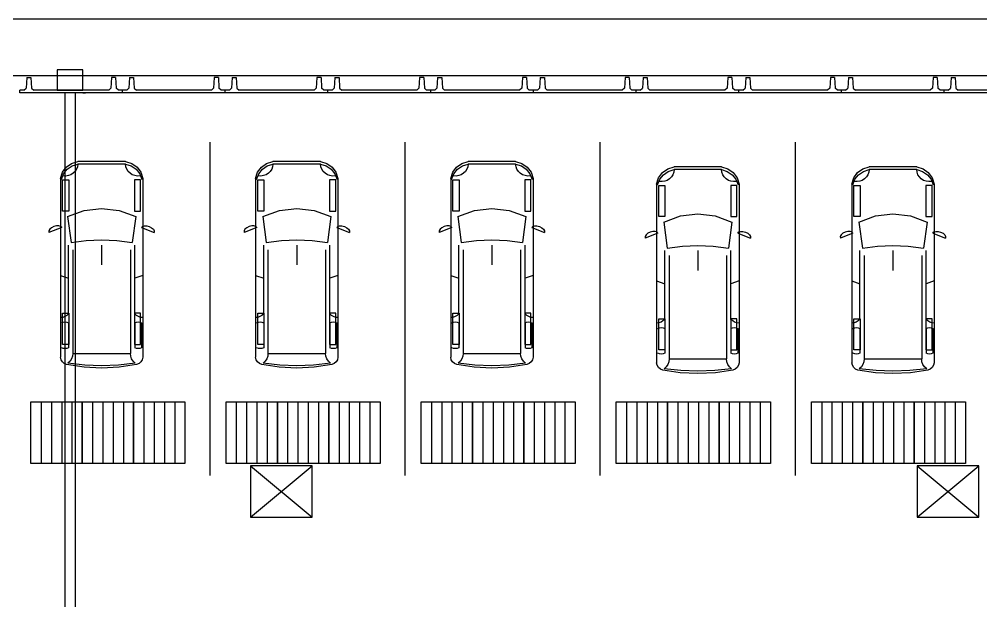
# Model space of a CAD drawing. Header units: metres. Extents: x 2 to 323, y -2 to 254.
# Drawn here: x 184.31 to 203.03, y 27.41 to 38.74 of the extents above; entities that cross this region are included whole.
import ezdxf

# ---------------------------------------------------------------- set-up
doc = ezdxf.new("R2010")
doc.units = ezdxf.units.M
doc.layers.add('REFERENCIA', color=7, linetype='Continuous')

msp = doc.modelspace()

# ---------------------------------------------------------------- linework, layer by layer
at = {"layer": 'REFERENCIA'}
for p, q in [((217.373, 38.745), (151.692, 38.745)), ((218.39, 37.642), (150.307, 37.642)), ((184.456, 37.611), (184.443, 37.401)), ((184.456, 37.611), (184.443, 37.401)), ((184.456, 37.611), (184.536, 37.611)), ((184.456, 37.611), (184.536, 37.611)), ((184.536, 37.611), (184.548, 37.401)), ((184.536, 37.611), (184.548, 37.401)), ((186.106, 37.611), (186.093, 37.401)), ((186.106, 37.611), (186.093, 37.401)), ((186.186, 37.611), (186.106, 37.611)), ((186.186, 37.611), (186.106, 37.611)), ((186.186, 37.611), (186.198, 37.401)), ((186.186, 37.611), (186.198, 37.401)), ((186.456, 37.611), (186.443, 37.401)), ((186.456, 37.611), (186.443, 37.401)), ((186.456, 37.611), (186.443, 37.401)), ((186.456, 37.611), (186.443, 37.401)), ((186.456, 37.611), (186.536, 37.611)), ((186.456, 37.611), (186.536, 37.611)), ((186.456, 37.611), (186.536, 37.611)), ((186.456, 37.611), (186.536, 37.611)), ((186.536, 37.611), (186.548, 37.401)), ((186.536, 37.611), (186.548, 37.401)), ((186.536, 37.611), (186.548, 37.401)), ((186.536, 37.611), (186.548, 37.401)), ((188.106, 37.611), (188.093, 37.401)), ((188.106, 37.611), (188.093, 37.401)), ((188.106, 37.611), (188.093, 37.401)), ((188.106, 37.611), (188.093, 37.401)), ((188.186, 37.611), (188.106, 37.611)), ((188.186, 37.611), (188.106, 37.611)), ((188.186, 37.611), (188.106, 37.611)), ((188.186, 37.611), (188.106, 37.611)), ((188.186, 37.611), (188.198, 37.401)), ((188.186, 37.611), (188.198, 37.401)), ((188.186, 37.611), (188.198, 37.401)), ((188.186, 37.611), (188.198, 37.401)), ((188.456, 37.611), (188.443, 37.401)), ((188.456, 37.611), (188.443, 37.401)), ((188.456, 37.611), (188.443, 37.401)), ((188.456, 37.611), (188.443, 37.401)), ((188.456, 37.611), (188.536, 37.611)), ((188.456, 37.611), (188.536, 37.611)), ((188.456, 37.611), (188.536, 37.611)), ((188.456, 37.611), (188.536, 37.611)), ((188.536, 37.611), (188.548, 37.401)), ((188.536, 37.611), (188.548, 37.401)), ((188.536, 37.611), (188.548, 37.401)), ((188.536, 37.611), (188.548, 37.401)), ((190.106, 37.611), (190.093, 37.401)), ((190.106, 37.611), (190.093, 37.401)), ((190.106, 37.611), (190.093, 37.401)), ((190.106, 37.611), (190.093, 37.401)), ((190.186, 37.611), (190.106, 37.611)), ((190.186, 37.611), (190.106, 37.611)), ((190.186, 37.611), (190.106, 37.611)), ((190.186, 37.611), (190.106, 37.611)), ((190.186, 37.611), (190.198, 37.401)), ((190.186, 37.611), (190.198, 37.401)), ((190.186, 37.611), (190.198, 37.401)), ((190.186, 37.611), (190.198, 37.401)), ((190.456, 37.611), (190.443, 37.401)), ((190.456, 37.611), (190.443, 37.401)), ((190.456, 37.611), (190.443, 37.401)), ((190.456, 37.611), (190.443, 37.401)), ((190.456, 37.611), (190.536, 37.611)), ((190.456, 37.611), (190.536, 37.611)), ((190.456, 37.611), (190.536, 37.611)), ((190.456, 37.611), (190.536, 37.611)), ((190.536, 37.611), (190.548, 37.401)), ((190.536, 37.611), (190.548, 37.401)), ((190.536, 37.611), (190.548, 37.401)), ((190.536, 37.611), (190.548, 37.401)), ((192.106, 37.611), (192.093, 37.401)), ((192.106, 37.611), (192.093, 37.401)), ((192.106, 37.611), (192.093, 37.401)), ((192.106, 37.611), (192.093, 37.401)), ((192.186, 37.611), (192.106, 37.611)), ((192.186, 37.611), (192.106, 37.611)), ((192.186, 37.611), (192.106, 37.611)), ((192.186, 37.611), (192.106, 37.611)), ((192.186, 37.611), (192.198, 37.401)), ((192.186, 37.611), (192.198, 37.401)), ((192.186, 37.611), (192.198, 37.401)), ((192.186, 37.611), (192.198, 37.401)), ((192.456, 37.611), (192.443, 37.401)), ((192.456, 37.611), (192.443, 37.401)), ((192.456, 37.611), (192.443, 37.401)), ((192.456, 37.611), (192.443, 37.401)), ((192.456, 37.611), (192.536, 37.611)), ((192.456, 37.611), (192.536, 37.611)), ((192.456, 37.611), (192.536, 37.611)), ((192.456, 37.611), (192.536, 37.611)), ((192.536, 37.611), (192.548, 37.401)), ((192.536, 37.611), (192.548, 37.401)), ((192.536, 37.611), (192.548, 37.401)), ((192.536, 37.611), (192.548, 37.401)), ((194.106, 37.611), (194.093, 37.401)), ((194.106, 37.611), (194.093, 37.401)), ((194.106, 37.611), (194.093, 37.401)), ((194.106, 37.611), (194.093, 37.401)), ((194.186, 37.611), (194.106, 37.611)), ((194.186, 37.611), (194.106, 37.611)), ((194.186, 37.611), (194.106, 37.611)), ((194.186, 37.611), (194.106, 37.611)), ((194.186, 37.611), (194.198, 37.401)), ((194.186, 37.611), (194.198, 37.401)), ((194.186, 37.611), (194.198, 37.401)), ((194.186, 37.611), (194.198, 37.401)), ((194.456, 37.611), (194.443, 37.401)), ((194.456, 37.611), (194.443, 37.401)), ((194.456, 37.611), (194.443, 37.401)), ((194.456, 37.611), (194.443, 37.401)), ((194.456, 37.611), (194.536, 37.611)), ((194.456, 37.611), (194.536, 37.611)), ((194.456, 37.611), (194.536, 37.611)), ((194.456, 37.611), (194.536, 37.611)), ((194.536, 37.611), (194.548, 37.401)), ((194.536, 37.611), (194.548, 37.401)), ((194.536, 37.611), (194.548, 37.401)), ((194.536, 37.611), (194.548, 37.401)), ((196.106, 37.611), (196.093, 37.401)), ((196.106, 37.611), (196.093, 37.401)), ((196.106, 37.611), (196.093, 37.401)), ((196.106, 37.611), (196.093, 37.401)), ((196.186, 37.611), (196.106, 37.611)), ((196.186, 37.611), (196.106, 37.611)), ((196.186, 37.611), (196.106, 37.611)), ((196.186, 37.611), (196.106, 37.611)), ((196.186, 37.611), (196.198, 37.401)), ((196.186, 37.611), (196.198, 37.401)), ((196.186, 37.611), (196.198, 37.401)), ((196.186, 37.611), (196.198, 37.401)), ((196.456, 37.611), (196.443, 37.401)), ((196.456, 37.611), (196.443, 37.401)), ((196.456, 37.611), (196.536, 37.611)), ((196.456, 37.611), (196.536, 37.611)), ((196.536, 37.611), (196.548, 37.401)), ((196.536, 37.611), (196.548, 37.401)), ((198.106, 37.611), (198.093, 37.401)), ((198.106, 37.611), (198.093, 37.401)), ((198.186, 37.611), (198.106, 37.611)), ((198.186, 37.611), (198.106, 37.611)), ((198.186, 37.611), (198.198, 37.401)), ((198.186, 37.611), (198.198, 37.401)), ((198.456, 37.611), (198.443, 37.401)), ((198.456, 37.611), (198.443, 37.401)), ((198.456, 37.611), (198.536, 37.611)), ((198.456, 37.611), (198.536, 37.611)), ((198.536, 37.611), (198.548, 37.401)), ((198.536, 37.611), (198.548, 37.401)), ((200.106, 37.611), (200.093, 37.401)), ((200.106, 37.611), (200.093, 37.401)), ((200.186, 37.611), (200.106, 37.611)), ((200.186, 37.611), (200.106, 37.611)), ((200.186, 37.611), (200.198, 37.401)), ((200.186, 37.611), (200.198, 37.401)), ((200.456, 37.611), (200.443, 37.401)), ((200.456, 37.611), (200.443, 37.401)), ((200.456, 37.611), (200.536, 37.611)), ((200.456, 37.611), (200.536, 37.611)), ((200.536, 37.611), (200.548, 37.401)), ((200.536, 37.611), (200.548, 37.401)), ((202.106, 37.611), (202.093, 37.401)), ((202.106, 37.611), (202.093, 37.401)), ((202.186, 37.611), (202.106, 37.611)), ((202.186, 37.611), (202.106, 37.611)), ((202.186, 37.611), (202.198, 37.401)), ((202.186, 37.611), (202.198, 37.401)), ((202.456, 37.611), (202.443, 37.401)), ((202.456, 37.611), (202.443, 37.401)), ((202.456, 37.611), (202.536, 37.611)), ((202.456, 37.611), (202.536, 37.611)), ((202.536, 37.611), (202.548, 37.401)), ((202.536, 37.611), (202.548, 37.401)), ((184.321, 37.311), (184.321, 37.361)), ((184.401, 37.361), (184.321, 37.361)), ((184.321, 37.311), (184.321, 37.361)), ((184.401, 37.361), (184.321, 37.361)), ((186.321, 37.311), (184.321, 37.311)), ((186.321, 37.311), (184.321, 37.311)), ((184.401, 37.361), (184.443, 37.401)), ((184.401, 37.361), (184.443, 37.401)), ((184.548, 37.401), (184.591, 37.361)), ((184.548, 37.401), (184.591, 37.361)), ((186.051, 37.361), (184.591, 37.361)), ((186.051, 37.361), (184.591, 37.361)), ((186.321, 37.311), (185.021, 37.311)), ((186.321, 37.311), (185.021, 37.311)), ((186.321, 37.311), (185.021, 37.311)), ((186.321, 37.311), (185.021, 37.311)), ((185.196, 37.311), (185.196, 13.198)), ((185.196, 37.311), (185.196, 13.198)), ((185.396, 37.311), (185.396, 13.198)), ((185.546, 37.311), (185.596, 37.311)), ((185.546, 37.311), (185.596, 37.311)), ((185.546, 37.311), (185.596, 37.311)), ((185.546, 37.311), (185.596, 37.311)), ((185.546, 37.311), (185.596, 37.311)), ((185.546, 37.311), (185.596, 37.311)), ((185.546, 37.311), (185.596, 37.311)), ((185.546, 37.311), (185.596, 37.311)), ((186.093, 37.401), (186.051, 37.361)), ((186.093, 37.401), (186.051, 37.361)), ((186.241, 37.361), (186.198, 37.401)), ((186.241, 37.361), (186.198, 37.401)), ((186.321, 37.361), (186.241, 37.361)), ((186.321, 37.361), (186.241, 37.361)), ((186.321, 37.311), (186.321, 37.361)), ((186.321, 37.311), (186.321, 37.361)), ((186.401, 37.361), (186.321, 37.361)), ((186.321, 37.311), (186.321, 37.361)), ((186.401, 37.361), (186.321, 37.361)), ((186.321, 37.311), (186.321, 37.361)), ((186.321, 37.311), (186.321, 37.361)), ((186.401, 37.361), (186.321, 37.361)), ((186.321, 37.311), (186.321, 37.361)), ((186.401, 37.361), (186.321, 37.361)), ((188.321, 37.311), (186.321, 37.311)), ((188.321, 37.311), (186.321, 37.311)), ((188.321, 37.311), (186.321, 37.311)), ((188.321, 37.311), (186.321, 37.311)), ((186.401, 37.361), (186.443, 37.401)), ((186.401, 37.361), (186.443, 37.401)), ((186.401, 37.361), (186.443, 37.401)), ((186.401, 37.361), (186.443, 37.401)), ((186.548, 37.401), (186.591, 37.361)), ((186.548, 37.401), (186.591, 37.361)), ((186.548, 37.401), (186.591, 37.361)), ((186.548, 37.401), (186.591, 37.361)), ((188.051, 37.361), (186.591, 37.361)), ((188.051, 37.361), (186.591, 37.361)), ((188.051, 37.361), (186.591, 37.361)), ((188.051, 37.361), (186.591, 37.361)), ((188.093, 37.401), (188.051, 37.361)), ((188.093, 37.401), (188.051, 37.361)), ((188.093, 37.401), (188.051, 37.361)), ((188.093, 37.401), (188.051, 37.361)), ((188.241, 37.361), (188.198, 37.401)), ((188.241, 37.361), (188.198, 37.401)), ((188.241, 37.361), (188.198, 37.401)), ((188.241, 37.361), (188.198, 37.401)), ((188.321, 37.361), (188.241, 37.361)), ((188.321, 37.361), (188.241, 37.361)), ((188.321, 37.361), (188.241, 37.361)), ((188.321, 37.361), (188.241, 37.361)), ((188.321, 37.311), (188.321, 37.361)), ((188.321, 37.311), (188.321, 37.361)), ((188.401, 37.361), (188.321, 37.361)), ((188.321, 37.311), (188.321, 37.361)), ((188.401, 37.361), (188.321, 37.361)), ((188.321, 37.311), (188.321, 37.361)), ((188.321, 37.311), (188.321, 37.361)), ((188.321, 37.311), (188.321, 37.361)), ((188.401, 37.361), (188.321, 37.361)), ((188.321, 37.311), (188.321, 37.361)), ((188.401, 37.361), (188.321, 37.361)), ((188.321, 37.311), (188.321, 37.361)), ((190.321, 37.311), (188.321, 37.311)), ((190.321, 37.311), (188.321, 37.311)), ((190.321, 37.311), (188.321, 37.311)), ((190.321, 37.311), (188.321, 37.311)), ((188.401, 37.361), (188.443, 37.401)), ((188.401, 37.361), (188.443, 37.401)), ((188.401, 37.361), (188.443, 37.401)), ((188.401, 37.361), (188.443, 37.401)), ((188.548, 37.401), (188.591, 37.361)), ((188.548, 37.401), (188.591, 37.361)), ((188.548, 37.401), (188.591, 37.361)), ((188.548, 37.401), (188.591, 37.361)), ((190.051, 37.361), (188.591, 37.361)), ((190.051, 37.361), (188.591, 37.361)), ((190.051, 37.361), (188.591, 37.361)), ((190.051, 37.361), (188.591, 37.361)), ((190.093, 37.401), (190.051, 37.361)), ((190.093, 37.401), (190.051, 37.361)), ((190.093, 37.401), (190.051, 37.361)), ((190.093, 37.401), (190.051, 37.361)), ((190.241, 37.361), (190.198, 37.401)), ((190.241, 37.361), (190.198, 37.401)), ((190.241, 37.361), (190.198, 37.401)), ((190.241, 37.361), (190.198, 37.401)), ((190.321, 37.361), (190.241, 37.361)), ((190.321, 37.361), (190.241, 37.361)), ((190.321, 37.361), (190.241, 37.361)), ((190.321, 37.361), (190.241, 37.361)), ((190.321, 37.311), (190.321, 37.361)), ((190.321, 37.311), (190.321, 37.361)), ((190.401, 37.361), (190.321, 37.361)), ((190.321, 37.311), (190.321, 37.361)), ((190.401, 37.361), (190.321, 37.361)), ((190.321, 37.311), (190.321, 37.361)), ((190.321, 37.311), (190.321, 37.361)), ((190.321, 37.311), (190.321, 37.361)), ((190.401, 37.361), (190.321, 37.361)), ((190.321, 37.311), (190.321, 37.361)), ((190.401, 37.361), (190.321, 37.361)), ((190.321, 37.311), (190.321, 37.361)), ((192.321, 37.311), (190.321, 37.311)), ((192.321, 37.311), (190.321, 37.311)), ((192.321, 37.311), (190.321, 37.311)), ((192.321, 37.311), (190.321, 37.311)), ((190.401, 37.361), (190.443, 37.401)), ((190.401, 37.361), (190.443, 37.401)), ((190.401, 37.361), (190.443, 37.401)), ((190.401, 37.361), (190.443, 37.401)), ((190.548, 37.401), (190.591, 37.361)), ((190.548, 37.401), (190.591, 37.361)), ((190.548, 37.401), (190.591, 37.361)), ((190.548, 37.401), (190.591, 37.361)), ((192.051, 37.361), (190.591, 37.361)), ((192.051, 37.361), (190.591, 37.361)), ((192.051, 37.361), (190.591, 37.361)), ((192.051, 37.361), (190.591, 37.361)), ((192.093, 37.401), (192.051, 37.361)), ((192.093, 37.401), (192.051, 37.361)), ((192.093, 37.401), (192.051, 37.361)), ((192.093, 37.401), (192.051, 37.361)), ((192.241, 37.361), (192.198, 37.401)), ((192.241, 37.361), (192.198, 37.401)), ((192.241, 37.361), (192.198, 37.401)), ((192.241, 37.361), (192.198, 37.401)), ((192.321, 37.361), (192.241, 37.361)), ((192.321, 37.361), (192.241, 37.361)), ((192.321, 37.361), (192.241, 37.361)), ((192.321, 37.361), (192.241, 37.361)), ((192.321, 37.311), (192.321, 37.361)), ((192.321, 37.311), (192.321, 37.361)), ((192.321, 37.311), (192.321, 37.361)), ((192.321, 37.311), (192.321, 37.361)), ((192.321, 37.311), (192.321, 37.361)), ((192.321, 37.311), (192.321, 37.361)), ((192.401, 37.361), (192.321, 37.361)), ((192.401, 37.361), (192.321, 37.361)), ((192.401, 37.361), (192.321, 37.361)), ((192.401, 37.361), (192.321, 37.361)), ((192.321, 37.311), (192.321, 37.361)), ((194.321, 37.311), (192.321, 37.311)), ((194.321, 37.311), (192.321, 37.311)), ((192.401, 37.361), (192.443, 37.401)), ((192.401, 37.361), (192.443, 37.401)), ((192.401, 37.361), (192.443, 37.401)), ((192.401, 37.361), (192.443, 37.401)), ((192.548, 37.401), (192.591, 37.361)), ((192.548, 37.401), (192.591, 37.361)), ((192.548, 37.401), (192.591, 37.361)), ((192.548, 37.401), (192.591, 37.361)), ((194.051, 37.361), (192.591, 37.361)), ((194.051, 37.361), (192.591, 37.361)), ((194.051, 37.361), (192.591, 37.361)), ((194.051, 37.361), (192.591, 37.361)), ((194.093, 37.401), (194.051, 37.361)), ((194.093, 37.401), (194.051, 37.361)), ((194.093, 37.401), (194.051, 37.361)), ((194.093, 37.401), (194.051, 37.361)), ((194.241, 37.361), (194.198, 37.401)), ((194.241, 37.361), (194.198, 37.401)), ((194.241, 37.361), (194.198, 37.401)), ((194.241, 37.361), (194.198, 37.401)), ((194.321, 37.361), (194.241, 37.361)), ((194.321, 37.361), (194.241, 37.361)), ((194.321, 37.361), (194.241, 37.361)), ((194.321, 37.361), (194.241, 37.361)), ((194.321, 37.311), (194.321, 37.361)), ((194.321, 37.311), (194.321, 37.361)), ((194.321, 37.311), (194.321, 37.361)), ((194.321, 37.311), (194.321, 37.361)), ((194.321, 37.311), (194.321, 37.361)), ((194.321, 37.311), (194.321, 37.361)), ((194.401, 37.361), (194.321, 37.361)), ((194.401, 37.361), (194.321, 37.361)), ((194.401, 37.361), (194.321, 37.361)), ((194.401, 37.361), (194.321, 37.361)), ((194.321, 37.311), (194.321, 37.361)), ((196.321, 37.311), (194.321, 37.311)), ((196.321, 37.311), (194.321, 37.311)), ((194.401, 37.361), (194.443, 37.401)), ((194.401, 37.361), (194.443, 37.401)), ((194.401, 37.361), (194.443, 37.401)), ((194.401, 37.361), (194.443, 37.401)), ((194.548, 37.401), (194.591, 37.361)), ((194.548, 37.401), (194.591, 37.361)), ((194.548, 37.401), (194.591, 37.361)), ((194.548, 37.401), (194.591, 37.361)), ((196.051, 37.361), (194.591, 37.361)), ((196.051, 37.361), (194.591, 37.361)), ((196.051, 37.361), (194.591, 37.361)), ((196.051, 37.361), (194.591, 37.361)), ((196.093, 37.401), (196.051, 37.361)), ((196.093, 37.401), (196.051, 37.361)), ((196.093, 37.401), (196.051, 37.361)), ((196.093, 37.401), (196.051, 37.361)), ((196.241, 37.361), (196.198, 37.401)), ((196.241, 37.361), (196.198, 37.401)), ((196.241, 37.361), (196.198, 37.401)), ((196.241, 37.361), (196.198, 37.401)), ((196.321, 37.361), (196.241, 37.361)), ((196.321, 37.361), (196.241, 37.361)), ((196.321, 37.361), (196.241, 37.361)), ((196.321, 37.361), (196.241, 37.361)), ((196.321, 37.311), (196.321, 37.361)), ((196.321, 37.311), (196.321, 37.361)), ((196.401, 37.361), (196.321, 37.361)), ((196.321, 37.311), (196.321, 37.361)), ((196.321, 37.311), (196.321, 37.361)), ((196.401, 37.361), (196.321, 37.361)), ((196.321, 37.311), (196.321, 37.361)), ((196.321, 37.311), (196.321, 37.361)), ((196.321, 37.311), (196.321, 37.361)), ((196.321, 37.311), (196.321, 37.361)), ((196.321, 37.311), (196.321, 37.361)), ((196.321, 37.311), (196.321, 37.361)), ((198.321, 37.311), (196.321, 37.311)), ((198.321, 37.311), (196.321, 37.311)), ((196.401, 37.361), (196.443, 37.401)), ((196.401, 37.361), (196.443, 37.401)), ((196.548, 37.401), (196.591, 37.361)), ((196.548, 37.401), (196.591, 37.361)), ((198.051, 37.361), (196.591, 37.361)), ((198.051, 37.361), (196.591, 37.361)), ((198.093, 37.401), (198.051, 37.361)), ((198.093, 37.401), (198.051, 37.361)), ((198.241, 37.361), (198.198, 37.401)), ((198.241, 37.361), (198.198, 37.401)), ((198.321, 37.361), (198.241, 37.361)), ((198.321, 37.361), (198.241, 37.361)), ((198.321, 37.311), (198.321, 37.361)), ((198.401, 37.361), (198.321, 37.361)), ((198.321, 37.311), (198.321, 37.361)), ((198.321, 37.311), (198.321, 37.361)), ((198.401, 37.361), (198.321, 37.361)), ((198.321, 37.311), (198.321, 37.361)), ((200.321, 37.311), (198.321, 37.311)), ((200.321, 37.311), (198.321, 37.311)), ((198.401, 37.361), (198.443, 37.401)), ((198.401, 37.361), (198.443, 37.401)), ((198.548, 37.401), (198.591, 37.361)), ((198.548, 37.401), (198.591, 37.361)), ((200.051, 37.361), (198.591, 37.361)), ((200.051, 37.361), (198.591, 37.361)), ((200.093, 37.401), (200.051, 37.361)), ((200.093, 37.401), (200.051, 37.361)), ((200.241, 37.361), (200.198, 37.401)), ((200.241, 37.361), (200.198, 37.401)), ((200.321, 37.361), (200.241, 37.361)), ((200.321, 37.361), (200.241, 37.361)), ((200.321, 37.311), (200.321, 37.361)), ((200.321, 37.311), (200.321, 37.361)), ((200.401, 37.361), (200.321, 37.361)), ((200.321, 37.311), (200.321, 37.361)), ((200.321, 37.311), (200.321, 37.361)), ((200.401, 37.361), (200.321, 37.361)), ((202.321, 37.311), (200.321, 37.311)), ((202.321, 37.311), (200.321, 37.311)), ((200.401, 37.361), (200.443, 37.401)), ((200.401, 37.361), (200.443, 37.401)), ((200.548, 37.401), (200.591, 37.361)), ((200.548, 37.401), (200.591, 37.361)), ((202.051, 37.361), (200.591, 37.361)), ((202.051, 37.361), (200.591, 37.361)), ((202.093, 37.401), (202.051, 37.361)), ((202.093, 37.401), (202.051, 37.361)), ((202.241, 37.361), (202.198, 37.401)), ((202.241, 37.361), (202.198, 37.401)), ((202.321, 37.361), (202.241, 37.361)), ((202.321, 37.361), (202.241, 37.361)), ((202.321, 37.311), (202.321, 37.361)), ((202.401, 37.361), (202.321, 37.361)), ((202.321, 37.311), (202.321, 37.361)), ((202.321, 37.311), (202.321, 37.361)), ((202.401, 37.361), (202.321, 37.361)), ((202.321, 37.311), (202.321, 37.361)), ((204.321, 37.311), (202.321, 37.311)), ((204.321, 37.311), (202.321, 37.311)), ((202.401, 37.361), (202.443, 37.401)), ((202.401, 37.361), (202.443, 37.401)), ((202.548, 37.401), (202.591, 37.361)), ((202.548, 37.401), (202.591, 37.361)), ((204.051, 37.361), (202.591, 37.361)), ((204.051, 37.361), (202.591, 37.361)), ((188.024, 29.851), (188.024, 36.351)), ((188.024, 29.851), (188.024, 36.351)), ((191.824, 29.851), (191.824, 36.351)), ((195.624, 29.851), (195.624, 36.351)), ((195.624, 29.851), (195.624, 36.351)), ((199.424, 29.851), (199.424, 36.351)), ((199.424, 29.851), (199.424, 36.351)), ((186.376, 35.972), (185.45, 35.972)), ((190.176, 35.972), (189.25, 35.972)), ((193.976, 35.972), (193.05, 35.972)), ((186.376, 35.922), (185.45, 35.922)), ((190.176, 35.922), (189.25, 35.922)), ((193.976, 35.922), (193.05, 35.922)), ((197.986, 35.864), (197.061, 35.864)), ((197.986, 35.814), (197.061, 35.814)), ((201.786, 35.864), (200.861, 35.864)), ((201.786, 35.814), (200.861, 35.814)), ((185.111, 35.639), (185.111, 32.155)), ((186.716, 35.639), (186.716, 32.155)), ((188.911, 35.639), (188.911, 32.155)), ((190.516, 35.639), (190.516, 32.155)), ((192.711, 35.639), (192.711, 32.155)), ((194.316, 35.639), (194.316, 32.155)), ((196.721, 35.531), (196.721, 32.047)), ((198.326, 35.531), (198.326, 32.047)), ((200.521, 35.531), (200.521, 32.047)), ((202.126, 35.531), (202.126, 32.047)), ((185.25, 34.896), (185.317, 34.392)), ((186.576, 34.896), (186.509, 34.392)), ((189.05, 34.896), (189.117, 34.392)), ((190.376, 34.896), (190.309, 34.392)), ((192.85, 34.896), (192.917, 34.392)), ((194.176, 34.896), (194.109, 34.392)), ((185.135, 34.683), (184.888, 34.587)), ((186.692, 34.683), (186.938, 34.587)), ((188.935, 34.683), (188.688, 34.587)), ((190.492, 34.683), (190.738, 34.587)), ((192.735, 34.683), (192.488, 34.587)), ((194.292, 34.683), (194.538, 34.587)), ((196.86, 34.788), (196.928, 34.284)), ((198.187, 34.788), (198.119, 34.284)), ((200.66, 34.788), (200.728, 34.284)), ((201.987, 34.788), (201.919, 34.284)), ((196.745, 34.575), (196.499, 34.479)), ((198.302, 34.575), (198.549, 34.479)), ((200.545, 34.575), (200.299, 34.479)), ((202.102, 34.575), (202.349, 34.479)), ((185.269, 32.999), (185.269, 34.341)), ((185.913, 34.343), (185.913, 33.956)), ((186.558, 32.999), (186.558, 34.341)), ((189.069, 32.999), (189.069, 34.341)), ((189.713, 34.343), (189.713, 33.956)), ((190.358, 32.999), (190.358, 34.341)), ((192.869, 32.999), (192.869, 34.341)), ((193.513, 34.343), (193.513, 33.956)), ((194.158, 32.999), (194.158, 34.341)), ((185.353, 34.247), (185.353, 32.23)), ((186.473, 34.247), (186.473, 32.23)), ((189.153, 34.247), (189.153, 32.23)), ((190.273, 34.247), (190.273, 32.23)), ((192.953, 34.247), (192.953, 32.23)), ((194.073, 34.247), (194.073, 32.23)), ((196.879, 32.891), (196.879, 34.233)), ((196.963, 34.138), (196.963, 32.122)), ((197.524, 34.235), (197.524, 33.848)), ((198.084, 34.138), (198.084, 32.122)), ((198.168, 32.891), (198.168, 34.233)), ((200.679, 32.891), (200.679, 34.233)), ((200.763, 34.138), (200.763, 32.122)), ((201.324, 34.235), (201.324, 33.848)), ((201.884, 34.138), (201.884, 32.122)), ((201.968, 32.891), (201.968, 34.233)), ((185.111, 33.752), (185.269, 33.694)), ((186.716, 33.752), (186.558, 33.694)), ((188.911, 33.752), (189.069, 33.694)), ((190.516, 33.752), (190.358, 33.694)), ((192.711, 33.752), (192.869, 33.694)), ((194.316, 33.752), (194.158, 33.694)), ((196.721, 33.644), (196.879, 33.586)), ((198.326, 33.644), (198.168, 33.586)), ((200.521, 33.644), (200.679, 33.586)), ((202.126, 33.644), (201.968, 33.586)), ((185.269, 32.825), (185.269, 32.341)), ((186.558, 32.825), (186.558, 32.341)), ((186.691, 32.825), (186.691, 32.341)), ((189.069, 32.825), (189.069, 32.341)), ((190.358, 32.825), (190.358, 32.341)), ((190.491, 32.825), (190.491, 32.341)), ((192.869, 32.825), (192.869, 32.341)), ((194.158, 32.825), (194.158, 32.341)), ((194.291, 32.825), (194.291, 32.341)), ((196.879, 32.717), (196.879, 32.233)), ((198.168, 32.717), (198.168, 32.233)), ((198.302, 32.717), (198.302, 32.233)), ((200.679, 32.717), (200.679, 32.233)), ((201.968, 32.717), (201.968, 32.233)), ((202.102, 32.717), (202.102, 32.233)), ((185.353, 32.23), (186.473, 32.23)), ((189.153, 32.23), (190.273, 32.23)), ((192.953, 32.23), (194.073, 32.23)), ((196.963, 32.122), (198.084, 32.122)), ((200.763, 32.122), (201.884, 32.122)), ((184.536, 30.083), (184.536, 31.283)), ((184.536, 31.283), (185.536, 31.283)), ((184.736, 31.283), (184.736, 30.083)), ((184.936, 31.283), (184.936, 30.083)), ((185.136, 31.283), (185.136, 30.083)), ((185.336, 31.283), (185.336, 30.083)), ((185.536, 30.083), (185.536, 31.283)), ((185.536, 31.283), (186.536, 31.283)), ((185.536, 31.283), (185.536, 30.083)), ((185.736, 31.283), (185.736, 30.083)), ((185.936, 31.283), (185.936, 30.083)), ((186.136, 31.283), (186.136, 30.083)), ((186.336, 31.283), (186.336, 30.083)), ((186.536, 30.083), (186.536, 31.283)), ((186.536, 31.283), (187.536, 31.283)), ((186.536, 31.283), (186.536, 30.083)), ((186.736, 31.283), (186.736, 30.083)), ((186.936, 31.283), (186.936, 30.083)), ((187.136, 31.283), (187.136, 30.083)), ((187.336, 31.283), (187.336, 30.083)), ((187.536, 31.283), (187.536, 30.083)), ((188.336, 30.083), (188.336, 31.283)), ((188.336, 31.283), (189.336, 31.283)), ((188.536, 31.283), (188.536, 30.083)), ((188.736, 31.283), (188.736, 30.083)), ((188.936, 31.283), (188.936, 30.083)), ((189.136, 31.283), (189.136, 30.083)), ((189.336, 30.083), (189.336, 31.283)), ((189.336, 31.283), (190.336, 31.283)), ((189.336, 31.283), (189.336, 30.083)), ((189.536, 31.283), (189.536, 30.083)), ((189.736, 31.283), (189.736, 30.083)), ((189.936, 31.283), (189.936, 30.083)), ((190.136, 31.283), (190.136, 30.083)), ((190.336, 30.083), (190.336, 31.283)), ((190.336, 31.283), (191.336, 31.283)), ((190.336, 31.283), (190.336, 30.083)), ((190.536, 31.283), (190.536, 30.083)), ((190.736, 31.283), (190.736, 30.083)), ((190.936, 31.283), (190.936, 30.083)), ((191.136, 31.283), (191.136, 30.083)), ((191.336, 31.283), (191.336, 30.083)), ((192.136, 30.083), (192.136, 31.283)), ((192.136, 31.283), (193.136, 31.283)), ((192.336, 31.283), (192.336, 30.083)), ((192.536, 31.283), (192.536, 30.083)), ((192.736, 31.283), (192.736, 30.083)), ((192.936, 31.283), (192.936, 30.083)), ((193.136, 30.083), (193.136, 31.283)), ((193.136, 31.283), (194.136, 31.283)), ((193.136, 31.283), (193.136, 30.083)), ((193.336, 31.283), (193.336, 30.083)), ((193.536, 31.283), (193.536, 30.083)), ((193.736, 31.283), (193.736, 30.083)), ((193.936, 31.283), (193.936, 30.083)), ((194.136, 30.083), (194.136, 31.283)), ((194.136, 31.283), (195.136, 31.283)), ((194.136, 31.283), (194.136, 30.083)), ((194.336, 31.283), (194.336, 30.083)), ((194.536, 31.283), (194.536, 30.083)), ((194.736, 31.283), (194.736, 30.083)), ((194.936, 31.283), (194.936, 30.083)), ((195.136, 31.283), (195.136, 30.083)), ((195.936, 30.083), (195.936, 31.283)), ((195.936, 31.283), (196.936, 31.283)), ((196.136, 31.283), (196.136, 30.083)), ((196.336, 31.283), (196.336, 30.083)), ((196.536, 31.283), (196.536, 30.083)), ((196.736, 31.283), (196.736, 30.083)), ((196.936, 30.083), (196.936, 31.283)), ((196.936, 31.283), (197.936, 31.283)), ((196.936, 31.283), (196.936, 30.083)), ((197.136, 31.283), (197.136, 30.083)), ((197.336, 31.283), (197.336, 30.083)), ((197.536, 31.283), (197.536, 30.083)), ((197.736, 31.283), (197.736, 30.083)), ((197.936, 30.083), (197.936, 31.283)), ((197.936, 31.283), (198.936, 31.283)), ((197.936, 31.283), (197.936, 30.083)), ((198.136, 31.283), (198.136, 30.083)), ((198.336, 31.283), (198.336, 30.083)), ((198.536, 31.283), (198.536, 30.083)), ((198.736, 31.283), (198.736, 30.083)), ((198.936, 31.283), (198.936, 30.083)), ((199.736, 30.083), (199.736, 31.283)), ((199.736, 31.283), (200.736, 31.283)), ((199.936, 31.283), (199.936, 30.083)), ((200.136, 31.283), (200.136, 30.083)), ((200.336, 31.283), (200.336, 30.083)), ((200.536, 31.283), (200.536, 30.083)), ((200.736, 30.083), (200.736, 31.283)), ((200.736, 31.283), (201.736, 31.283)), ((200.736, 31.283), (200.736, 30.083)), ((200.936, 31.283), (200.936, 30.083)), ((201.136, 31.283), (201.136, 30.083)), ((201.336, 31.283), (201.336, 30.083)), ((201.536, 31.283), (201.536, 30.083)), ((201.736, 30.083), (201.736, 31.283)), ((201.736, 31.283), (202.736, 31.283)), ((201.736, 31.283), (201.736, 30.083)), ((201.936, 31.283), (201.936, 30.083)), ((202.136, 31.283), (202.136, 30.083)), ((202.336, 31.283), (202.336, 30.083)), ((202.536, 31.283), (202.536, 30.083)), ((202.736, 31.283), (202.736, 30.083)), ((185.536, 30.083), (184.536, 30.083)), ((186.536, 30.083), (185.536, 30.083)), ((187.536, 30.083), (186.536, 30.083)), ((189.336, 30.083), (188.336, 30.083)), ((188.81, 29.037), (190.01, 30.037)), ((188.81, 30.037), (190.01, 29.037)), ((190.336, 30.083), (189.336, 30.083)), ((191.336, 30.083), (190.336, 30.083)), ((193.136, 30.083), (192.136, 30.083)), ((194.136, 30.083), (193.136, 30.083)), ((195.136, 30.083), (194.136, 30.083)), ((196.936, 30.083), (195.936, 30.083)), ((197.936, 30.083), (196.936, 30.083)), ((198.936, 30.083), (197.936, 30.083)), ((200.736, 30.083), (199.736, 30.083)), ((201.736, 30.083), (200.736, 30.083)), ((202.736, 30.083), (201.736, 30.083)), ((201.796, 29.037), (202.996, 30.037)), ((201.796, 30.037), (202.996, 29.037))]:
    msp.add_line(p, q, dxfattribs=at)
for points in [[(185.046, 37.361), (185.546, 37.361), (185.546, 37.761), (185.046, 37.761), (185.046, 37.361)], [(185.046, 37.361), (185.546, 37.361), (185.546, 37.761), (185.046, 37.761), (185.046, 37.361)], [(185.046, 37.361), (185.546, 37.361), (185.546, 37.761), (185.046, 37.761), (185.046, 37.361)], [(185.046, 37.361), (185.546, 37.361), (185.546, 37.761), (185.046, 37.761), (185.046, 37.361)], [(185.046, 37.361), (185.546, 37.361), (185.546, 37.761), (185.046, 37.761), (185.046, 37.361)], [(185.046, 37.361), (185.546, 37.361), (185.546, 37.761), (185.046, 37.761), (185.046, 37.361)], [(185.046, 37.361), (185.546, 37.361), (185.546, 37.761), (185.046, 37.761), (185.046, 37.361)], [(185.273, 35.614), (185.273, 35.006), (185.153, 35.006), (185.153, 35.614), (185.273, 35.614)], [(186.553, 35.614), (186.553, 35.006), (186.673, 35.006), (186.673, 35.614), (186.553, 35.614)], [(189.073, 35.614), (189.073, 35.006), (188.953, 35.006), (188.953, 35.614), (189.073, 35.614)], [(190.353, 35.614), (190.353, 35.006), (190.473, 35.006), (190.473, 35.614), (190.353, 35.614)], [(192.873, 35.614), (192.873, 35.006), (192.753, 35.006), (192.753, 35.614), (192.873, 35.614)], [(194.153, 35.614), (194.153, 35.006), (194.273, 35.006), (194.273, 35.614), (194.153, 35.614)], [(196.884, 35.506), (196.884, 34.898), (196.764, 34.898), (196.764, 35.506), (196.884, 35.506)], [(198.164, 35.506), (198.164, 34.898), (198.284, 34.898), (198.284, 35.506), (198.164, 35.506)], [(200.684, 35.506), (200.684, 34.898), (200.564, 34.898), (200.564, 35.506), (200.684, 35.506)], [(201.964, 35.506), (201.964, 34.898), (202.084, 34.898), (202.084, 35.506), (201.964, 35.506)], [(185.273, 33.014), (185.273, 32.406), (185.153, 32.406), (185.153, 33.014), (185.273, 33.014)], [(186.553, 33.014), (186.553, 32.406), (186.673, 32.406), (186.673, 33.014), (186.553, 33.014)], [(189.073, 33.014), (189.073, 32.406), (188.953, 32.406), (188.953, 33.014), (189.073, 33.014)], [(190.353, 33.014), (190.353, 32.406), (190.473, 32.406), (190.473, 33.014), (190.353, 33.014)], [(192.873, 33.014), (192.873, 32.406), (192.753, 32.406), (192.753, 33.014), (192.873, 33.014)], [(194.153, 33.014), (194.153, 32.406), (194.273, 32.406), (194.273, 33.014), (194.153, 33.014)], [(196.884, 32.906), (196.884, 32.298), (196.764, 32.298), (196.764, 32.906), (196.884, 32.906)], [(198.164, 32.906), (198.164, 32.298), (198.284, 32.298), (198.284, 32.906), (198.164, 32.906)], [(200.684, 32.906), (200.684, 32.298), (200.564, 32.298), (200.564, 32.906), (200.684, 32.906)], [(201.964, 32.906), (201.964, 32.298), (202.084, 32.298), (202.084, 32.906), (201.964, 32.906)], [(188.81, 29.037), (190.01, 29.037), (190.01, 30.037), (188.81, 30.037), (188.81, 29.037)], [(201.796, 29.037), (202.996, 29.037), (202.996, 30.037), (201.796, 30.037), (201.796, 29.037)]]:
    msp.add_lwpolyline(points, close=True, dxfattribs=at)
for points in [[(185.29, 37.361), (185.546, 37.361), (185.546, 37.761), (185.046, 37.761), (185.046, 37.361), (185.254, 37.361)], [(185.111, 35.639), (185.15, 35.761), (185.224, 35.863), (185.327, 35.935), (185.45, 35.972)], [(186.376, 35.972), (186.499, 35.935), (186.602, 35.863), (186.676, 35.761), (186.716, 35.639)], [(188.911, 35.639), (188.95, 35.761), (189.024, 35.863), (189.127, 35.935), (189.25, 35.972)], [(190.176, 35.972), (190.299, 35.935), (190.402, 35.863), (190.476, 35.761), (190.516, 35.639)], [(192.711, 35.639), (192.75, 35.761), (192.824, 35.863), (192.927, 35.935), (193.05, 35.972)], [(193.976, 35.972), (194.099, 35.935), (194.202, 35.863), (194.276, 35.761), (194.316, 35.639)], [(185.129, 35.623), (185.172, 35.732), (185.244, 35.822), (185.338, 35.887), (185.45, 35.922)], [(185.45, 35.922), (185.443, 35.87), (185.425, 35.822), (185.398, 35.778), (185.361, 35.741), (185.316, 35.712), (185.268, 35.695), (185.216, 35.688), (185.164, 35.692)], [(186.376, 35.922), (186.488, 35.887), (186.583, 35.822), (186.654, 35.732), (186.697, 35.623)], [(186.662, 35.692), (186.61, 35.688), (186.559, 35.695), (186.51, 35.712), (186.466, 35.741), (186.429, 35.778), (186.401, 35.822), (186.383, 35.87), (186.376, 35.922)], [(188.929, 35.623), (188.972, 35.732), (189.044, 35.822), (189.138, 35.887), (189.25, 35.922)], [(189.25, 35.922), (189.243, 35.87), (189.225, 35.822), (189.198, 35.778), (189.161, 35.741), (189.116, 35.712), (189.068, 35.695), (189.016, 35.688), (188.964, 35.692)], [(190.176, 35.922), (190.288, 35.887), (190.383, 35.822), (190.454, 35.732), (190.497, 35.623)], [(190.462, 35.692), (190.41, 35.688), (190.359, 35.695), (190.31, 35.712), (190.266, 35.741), (190.229, 35.778), (190.201, 35.822), (190.183, 35.87), (190.176, 35.922)], [(192.729, 35.623), (192.772, 35.732), (192.844, 35.822), (192.938, 35.887), (193.05, 35.922)], [(193.05, 35.922), (193.043, 35.87), (193.025, 35.822), (192.998, 35.778), (192.961, 35.741), (192.916, 35.712), (192.868, 35.695), (192.816, 35.688), (192.764, 35.692)], [(193.976, 35.922), (194.088, 35.887), (194.183, 35.822), (194.254, 35.732), (194.297, 35.623)], [(194.262, 35.692), (194.21, 35.688), (194.159, 35.695), (194.11, 35.712), (194.066, 35.741), (194.029, 35.778), (194.001, 35.822), (193.983, 35.87), (193.976, 35.922)], [(196.721, 35.531), (196.76, 35.653), (196.835, 35.755), (196.937, 35.827), (197.061, 35.864)], [(196.74, 35.515), (196.782, 35.624), (196.854, 35.714), (196.949, 35.779), (197.061, 35.814)], [(197.061, 35.814), (197.054, 35.762), (197.036, 35.714), (197.008, 35.67), (196.971, 35.633), (196.927, 35.604), (196.878, 35.587), (196.827, 35.58), (196.774, 35.584)], [(197.986, 35.864), (198.11, 35.827), (198.212, 35.755), (198.287, 35.653), (198.326, 35.531)], [(197.986, 35.814), (198.098, 35.779), (198.193, 35.714), (198.265, 35.624), (198.308, 35.515)], [(198.273, 35.584), (198.22, 35.58), (198.169, 35.587), (198.12, 35.604), (198.076, 35.633), (198.039, 35.67), (198.011, 35.714), (197.993, 35.762), (197.986, 35.814)], [(200.521, 35.531), (200.56, 35.653), (200.635, 35.755), (200.737, 35.827), (200.861, 35.864)], [(200.54, 35.515), (200.582, 35.624), (200.654, 35.714), (200.749, 35.779), (200.861, 35.814)], [(200.861, 35.814), (200.854, 35.762), (200.836, 35.714), (200.808, 35.67), (200.771, 35.633), (200.727, 35.604), (200.678, 35.587), (200.627, 35.58), (200.574, 35.584)], [(201.786, 35.864), (201.91, 35.827), (202.012, 35.755), (202.087, 35.653), (202.126, 35.531)], [(201.786, 35.814), (201.898, 35.779), (201.993, 35.714), (202.065, 35.624), (202.108, 35.515)], [(202.073, 35.584), (202.02, 35.58), (201.969, 35.587), (201.92, 35.604), (201.876, 35.633), (201.839, 35.67), (201.811, 35.714), (201.793, 35.762), (201.786, 35.814)], [(185.25, 34.896), (185.574, 35.017), (185.913, 35.058), (186.252, 35.017), (186.576, 34.896)], [(189.05, 34.896), (189.374, 35.017), (189.713, 35.058), (190.052, 35.017), (190.376, 34.896)], [(192.85, 34.896), (193.174, 35.017), (193.513, 35.058), (193.852, 35.017), (194.176, 34.896)], [(196.86, 34.788), (197.185, 34.909), (197.524, 34.949), (197.863, 34.909), (198.187, 34.788)], [(200.66, 34.788), (200.985, 34.909), (201.324, 34.949), (201.663, 34.909), (201.987, 34.788)], [(185.135, 34.683), (185.115, 34.705), (185.08, 34.717), (185.035, 34.716), (184.985, 34.703), (184.939, 34.679), (184.905, 34.649), (184.888, 34.617), (184.888, 34.587)], [(186.692, 34.683), (186.712, 34.705), (186.747, 34.717), (186.791, 34.716), (186.841, 34.703), (186.887, 34.679), (186.921, 34.649), (186.939, 34.617), (186.938, 34.587)], [(188.935, 34.683), (188.915, 34.705), (188.88, 34.717), (188.835, 34.716), (188.785, 34.703), (188.739, 34.679), (188.705, 34.649), (188.688, 34.617), (188.688, 34.587)], [(190.492, 34.683), (190.512, 34.705), (190.547, 34.717), (190.591, 34.716), (190.641, 34.703), (190.687, 34.679), (190.721, 34.649), (190.739, 34.617), (190.738, 34.587)], [(192.735, 34.683), (192.715, 34.705), (192.68, 34.717), (192.635, 34.716), (192.585, 34.703), (192.539, 34.679), (192.505, 34.649), (192.488, 34.617), (192.488, 34.587)], [(194.292, 34.683), (194.312, 34.705), (194.347, 34.717), (194.391, 34.716), (194.441, 34.703), (194.487, 34.679), (194.521, 34.649), (194.539, 34.617), (194.538, 34.587)], [(196.745, 34.575), (196.725, 34.597), (196.69, 34.609), (196.645, 34.608), (196.595, 34.595), (196.549, 34.571), (196.516, 34.541), (196.498, 34.509), (196.499, 34.479)], [(198.302, 34.575), (198.322, 34.597), (198.357, 34.609), (198.402, 34.608), (198.452, 34.595), (198.498, 34.571), (198.531, 34.541), (198.549, 34.509), (198.549, 34.479)], [(200.545, 34.575), (200.525, 34.597), (200.49, 34.609), (200.445, 34.608), (200.395, 34.595), (200.349, 34.571), (200.316, 34.541), (200.298, 34.509), (200.299, 34.479)], [(202.102, 34.575), (202.122, 34.597), (202.157, 34.609), (202.202, 34.608), (202.252, 34.595), (202.298, 34.571), (202.331, 34.541), (202.349, 34.509), (202.349, 34.479)], [(185.317, 34.392), (185.615, 34.429), (185.913, 34.441), (186.212, 34.429), (186.509, 34.392)], [(189.117, 34.392), (189.415, 34.429), (189.713, 34.441), (190.012, 34.429), (190.309, 34.392)], [(192.917, 34.392), (193.215, 34.429), (193.513, 34.441), (193.812, 34.429), (194.109, 34.392)], [(196.928, 34.284), (197.225, 34.321), (197.524, 34.333), (197.822, 34.321), (198.119, 34.284)], [(200.728, 34.284), (201.025, 34.321), (201.324, 34.333), (201.622, 34.321), (201.919, 34.284)], [(185.269, 32.999), (185.235, 32.97), (185.197, 32.947), (185.155, 32.933), (185.111, 32.927)], [(186.716, 32.927), (186.672, 32.933), (186.63, 32.947), (186.591, 32.97), (186.558, 32.999)], [(189.069, 32.999), (189.035, 32.97), (188.997, 32.947), (188.955, 32.933), (188.911, 32.927)], [(190.516, 32.927), (190.472, 32.933), (190.43, 32.947), (190.391, 32.97), (190.358, 32.999)], [(192.869, 32.999), (192.835, 32.97), (192.797, 32.947), (192.755, 32.933), (192.711, 32.927)], [(194.316, 32.927), (194.272, 32.933), (194.23, 32.947), (194.191, 32.97), (194.158, 32.999)], [(185.135, 32.825), (185.167, 32.839), (185.202, 32.843), (185.236, 32.839), (185.269, 32.825)], [(186.558, 32.825), (186.59, 32.839), (186.625, 32.843), (186.659, 32.839), (186.691, 32.825)], [(188.935, 32.825), (188.967, 32.839), (189.002, 32.843), (189.036, 32.839), (189.069, 32.825)], [(190.358, 32.825), (190.39, 32.839), (190.425, 32.843), (190.459, 32.839), (190.491, 32.825)], [(192.735, 32.825), (192.767, 32.839), (192.802, 32.843), (192.836, 32.839), (192.869, 32.825)], [(194.158, 32.825), (194.19, 32.839), (194.225, 32.843), (194.259, 32.839), (194.291, 32.825)], [(196.879, 32.891), (196.845, 32.862), (196.807, 32.839), (196.765, 32.825), (196.721, 32.819)], [(198.326, 32.819), (198.282, 32.825), (198.24, 32.839), (198.202, 32.862), (198.168, 32.891)], [(200.679, 32.891), (200.645, 32.862), (200.607, 32.839), (200.565, 32.825), (200.521, 32.819)], [(202.126, 32.819), (202.082, 32.825), (202.04, 32.839), (202.002, 32.862), (201.968, 32.891)], [(196.745, 32.717), (196.778, 32.731), (196.812, 32.735), (196.846, 32.731), (196.879, 32.717)], [(198.168, 32.717), (198.201, 32.731), (198.235, 32.735), (198.269, 32.731), (198.302, 32.717)], [(200.545, 32.717), (200.578, 32.731), (200.612, 32.735), (200.646, 32.731), (200.679, 32.717)], [(201.968, 32.717), (202.001, 32.731), (202.035, 32.735), (202.069, 32.731), (202.102, 32.717)], [(185.269, 32.341), (185.236, 32.328), (185.202, 32.323), (185.167, 32.328), (185.135, 32.341)], [(185.353, 32.23), (185.348, 32.175), (185.329, 32.123), (185.299, 32.077), (185.257, 32.04)], [(186.569, 32.04), (186.528, 32.077), (186.497, 32.123), (186.479, 32.175), (186.473, 32.23)], [(186.691, 32.341), (186.659, 32.328), (186.625, 32.323), (186.59, 32.328), (186.558, 32.341)], [(189.069, 32.341), (189.036, 32.328), (189.002, 32.323), (188.967, 32.328), (188.935, 32.341)], [(189.153, 32.23), (189.148, 32.175), (189.129, 32.123), (189.099, 32.077), (189.057, 32.04)], [(190.369, 32.04), (190.328, 32.077), (190.297, 32.123), (190.279, 32.175), (190.273, 32.23)], [(190.491, 32.341), (190.459, 32.328), (190.425, 32.323), (190.39, 32.328), (190.358, 32.341)], [(192.869, 32.341), (192.836, 32.328), (192.802, 32.323), (192.767, 32.328), (192.735, 32.341)], [(192.953, 32.23), (192.948, 32.175), (192.929, 32.123), (192.899, 32.077), (192.857, 32.04)], [(194.169, 32.04), (194.128, 32.077), (194.097, 32.123), (194.079, 32.175), (194.073, 32.23)], [(194.291, 32.341), (194.259, 32.328), (194.225, 32.323), (194.19, 32.328), (194.158, 32.341)], [(196.879, 32.233), (196.846, 32.22), (196.812, 32.215), (196.778, 32.22), (196.745, 32.233)], [(198.302, 32.233), (198.269, 32.22), (198.235, 32.215), (198.201, 32.22), (198.168, 32.233)], [(200.679, 32.233), (200.646, 32.22), (200.612, 32.215), (200.578, 32.22), (200.545, 32.233)], [(202.102, 32.233), (202.069, 32.22), (202.035, 32.215), (202.001, 32.22), (201.968, 32.233)], [(185.231, 32.013), (185.185, 32.033), (185.148, 32.065), (185.123, 32.107), (185.111, 32.155)], [(186.569, 32.04), (186.242, 32.003), (185.913, 31.991), (185.584, 32.003), (185.257, 32.04)], [(186.716, 32.155), (186.704, 32.107), (186.678, 32.065), (186.641, 32.033), (186.595, 32.013)], [(189.031, 32.013), (188.985, 32.033), (188.948, 32.065), (188.923, 32.107), (188.911, 32.155)], [(190.369, 32.04), (190.042, 32.003), (189.713, 31.991), (189.384, 32.003), (189.057, 32.04)], [(190.516, 32.155), (190.504, 32.107), (190.478, 32.065), (190.441, 32.033), (190.395, 32.013)], [(192.831, 32.013), (192.785, 32.033), (192.748, 32.065), (192.723, 32.107), (192.711, 32.155)], [(194.169, 32.04), (193.842, 32.003), (193.513, 31.991), (193.184, 32.003), (192.857, 32.04)], [(194.316, 32.155), (194.304, 32.107), (194.278, 32.065), (194.241, 32.033), (194.195, 32.013)], [(196.842, 31.905), (196.796, 31.925), (196.759, 31.957), (196.733, 31.999), (196.721, 32.047)], [(196.963, 32.122), (196.958, 32.067), (196.94, 32.015), (196.909, 31.969), (196.868, 31.932)], [(198.18, 31.932), (198.138, 31.969), (198.108, 32.015), (198.089, 32.067), (198.084, 32.122)], [(198.326, 32.047), (198.314, 31.999), (198.288, 31.957), (198.251, 31.925), (198.205, 31.905)], [(200.642, 31.905), (200.596, 31.925), (200.559, 31.957), (200.533, 31.999), (200.521, 32.047)], [(200.763, 32.122), (200.758, 32.067), (200.74, 32.015), (200.709, 31.969), (200.668, 31.932)], [(201.98, 31.932), (201.938, 31.969), (201.908, 32.015), (201.889, 32.067), (201.884, 32.122)], [(202.126, 32.047), (202.114, 31.999), (202.088, 31.957), (202.051, 31.925), (202.005, 31.905)], [(186.595, 32.013), (186.255, 31.962), (185.913, 31.945), (185.571, 31.962), (185.231, 32.013)], [(190.395, 32.013), (190.055, 31.962), (189.713, 31.945), (189.371, 31.962), (189.031, 32.013)], [(194.195, 32.013), (193.855, 31.962), (193.513, 31.945), (193.171, 31.962), (192.831, 32.013)], [(198.205, 31.905), (197.866, 31.854), (197.524, 31.837), (197.181, 31.854), (196.842, 31.905)], [(198.18, 31.932), (197.852, 31.895), (197.524, 31.883), (197.195, 31.895), (196.868, 31.932)], [(202.005, 31.905), (201.666, 31.854), (201.324, 31.837), (200.981, 31.854), (200.642, 31.905)], [(201.98, 31.932), (201.652, 31.895), (201.324, 31.883), (200.995, 31.895), (200.668, 31.932)]]:
    msp.add_lwpolyline(points, dxfattribs=at)

doc.saveas('drawing.dxf')
